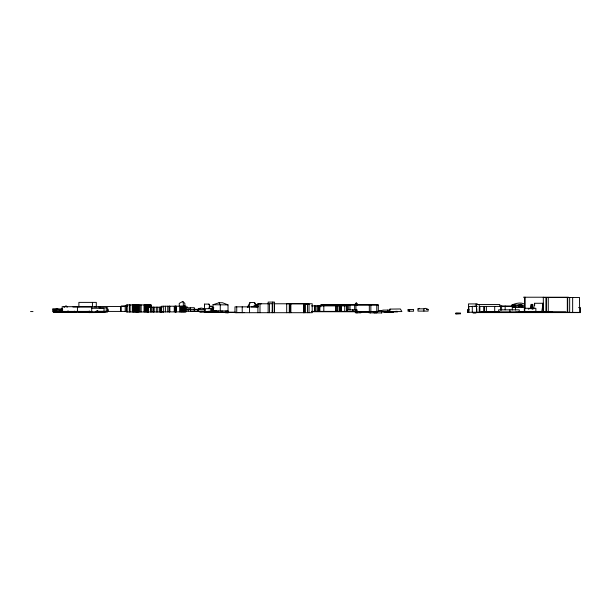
<?xml version="1.0" encoding="UTF-8"?>
<svg xmlns="http://www.w3.org/2000/svg" width="611" height="611" viewBox="0 0 611 611"><rect width="100%" height="100%" fill="white"/><g stroke="black" fill="none" stroke-linecap="round" stroke-linejoin="round"><path stroke-width="0.92" d="M309.036 312.702L309.036 304.186L304.981 304.438L304.981 312.702L305.004 303.759M204.509 308.486L204.479 304.11L208.909 304.102L209.626 305.683L209.626 308.486M58.519 309.571L57.113 309.296M390.009 309.105L388.581 311.564L401.87 311.564L400.365 308.975L390.009 309.105L389.917 311.564M212.628 310.594L212.628 310.189L210.91 310.197M256.078 306.027L256.337 304.423L257.995 304.423M533.64 308.914L534.579 303.277L543.072 303.277L543.187 311.434L524.33 311.45L524.33 308.288L535.862 308.288L535.862 311.45M543.072 303.277L541.82 311.434M530.394 308.738L531.211 304.286L531.211 307.845M531.845 308.738L532.662 304.278L532.662 308.738M62.146 309.823L62.314 309.494M248.845 307.409L249.998 302.544L254.588 302.544L256.368 305.783M256.078 307.302L256.971 304.95L258.239 305.225M61.467 310.724L61.658 310.266L61.665 312.145L71.502 312.091M247.333 307.409L249.998 302.544M355.64 305.561L355.64 303.774L356.328 303.048L357.015 303.774L357.015 305.561M355.304 305.561L355.304 303.774L356.328 303.048M213.315 310.304L211.536 310.273L213.392 310.464M511.926 306.837L511.926 305.026C515.631 303.255 520.213 302.216 524.192 303.85M513.301 306.844L513.301 305.034L519.045 305.004L519.992 304.347L521.282 304.347L522 306.279L520.702 306.279L519.992 304.347M184.873 306.111L184.873 303.384L182.758 301.452L179.26 303.384L179.26 306.111M417.993 308.838L423.912 308.838L425.539 308.334L428.105 309.387L428.105 311.098L417.993 311.098L417.993 308.838L419.62 308.334M66.103 306.103L64.056 307.02L66.103 306.103L67.279 306.959M186.279 307.516L187.493 306.974M82.554 312.511L84.196 311.809M55.532 309.342L56.945 308.868L58.702 309.38M186.37 309.342L189.494 308.876L190.556 309.433M212.995 304.744L219.051 302.735L222.503 302.735L228.018 304.889L228.018 310.938L212.995 310.938L212.995 304.744L228.018 304.889M60.245 309.571L62.23 308.929M72.923 311.763L74.618 311.236M61.031 309.403L62.353 309.006L53.317 309.372L53.317 311.152L61.054 311.152L61.054 309.372M528.217 308.914L530.432 308.272L532.502 308.929M528.546 308.914L530.753 308.272L532.83 308.929M408.049 309.746L413.571 309.41L413.571 311.22L408.049 311.22L408.049 309.746L409.744 309.746M257.911 312.702L257.911 303.751L261.508 303.774M61.413 309.479L62.696 309.212M261.508 303.446L257.911 303.751M61.329 309.479L62.643 309.212M198.292 311.48L198.292 308.647L201.218 308.051L204.364 308.7L211.513 308.7L211.513 311.48L196.291 311.419L198.796 311.259M304.981 304.438L309.036 304.186M320.836 306.875L320.836 304.973L321.959 304.874L376.781 304.797L378.308 304.981L378.308 311.625L311.854 311.579M121.085 311.419L121.085 306.241L126.935 305.943M455.905 313.779L455.814 313.206C470.271 313.458 446.114 313.978 460.45 313.764M200.988 311.411L202.417 311.32M209.481 306.226L211.627 306.386L209.199 306.386M374.207 311.801L374.276 312.824L374.207 311.801L375.322 311.755L375.322 312.824M185.675 307.784L194.321 307.692L194.321 311.144M211.62 310.281L211.658 310.182M212.063 312.313L212.063 309.281L212.414 312.313M212.895 309.281L212.063 309.281M227.85 311.19L228.338 311.19L228.338 312.794L225.574 312.794L225.574 311.19L227.85 311.19L227.85 312.794M460.45 313.191L455.814 313.206M212.483 310.648L216.63 310.884L216.63 312.168L199.889 312.137M523.428 297.221L568.49 297.229M543.324 297.488L579.518 297.488L579.64 312.588M272.75 303.713L269.443 303.713L269.443 312.702M268.977 303.774L259.988 303.774L259.988 312.702M273.904 303.774L303.995 303.789L303.995 312.702L303.995 303.759M356.106 303.033L357.015 303.774M477.405 303.919L468.446 303.919L468.446 312.259M320.836 304.973L378.308 304.981M256.796 305.347L254.123 305.347L254.123 306.859M311.503 305.89L347.438 305.89L347.438 311.389L311.503 311.389M524.36 306.027L500.455 306.05L500.455 310.205M121.085 306.241L127.187 306.241M476.84 306.31L472.288 306.31L472.295 312.282M499.577 306.31L502.418 306.31M474.388 306.317L477.229 306.317M516.043 306.401L479.864 306.401L479.864 312.611M97.943 306.516L121.658 306.516M472.662 306.439L468.836 306.447L468.836 312.282M251.274 306.905L258.407 306.63M94.002 306.73L96.003 306.73M258.193 306.867L234.983 306.837L234.983 312.702L312.206 312.702L312.206 303.759L286.696 303.667L286.696 312.702M72.923 306.966L99.837 306.966L99.837 308.272M148.381 307.188L162.274 307.188M523.696 307.47L512.293 307.47L512.293 310.006M578.579 307.593L580.45 307.593L580.45 312.588L476.534 312.588M99.005 307.768L107.666 307.768L107.666 311.327M91.566 308.272L104.076 308.272L103.962 312.473M198.292 308.647L200.637 308.647M185.675 309.433L205.273 309.372L205.273 311.198L185.675 311.144M426.409 309.387L428.105 309.387M347.392 309.876L357.038 309.876M469.355 309.853L467.552 309.853L467.552 312.259L480.093 312.229M389.558 310.09L382.753 310.09L382.753 311.793L397.417 311.793L397.417 311.381L395.653 311.327L395.653 311.793M61.047 310.243L61.826 310.243M210.856 310.319L213.621 310.319M378.163 310.839L381.692 310.839L381.799 312.924L369.036 312.824M378.255 311.114L381.799 311.114M95.843 311.327L108.2 311.327L108.2 309.594L107.666 309.51M190.128 311.327L201.577 311.641L193.061 311.366M91.719 311.404L62.146 311.404L62.146 306.691L91.719 306.691L91.719 311.763M97.943 311.419L127.187 311.419M393.637 311.473L395.195 311.473L393.637 311.793M30.55 311.564L32.994 311.579M58.343 311.641L52.752 311.641L52.997 308.975M179.26 311.564L184.873 311.564M67.622 311.763L104.076 311.763M311.793 311.686L376.781 311.679M498.691 311.686L494.039 311.847M518.907 311.694L524.36 311.694M53.233 311.885L61.658 311.885M63.277 311.885L67.195 311.793M97.768 311.87L99.333 311.893M161.625 311.893L186.08 311.893L186.08 306.218L161.625 306.218L161.625 311.992M56.999 311.923L88.732 311.946M96.454 311.977L105.26 312.015M163.695 311.992L126.332 311.969L126.332 304.912L151.398 304.912L151.322 307.562M565.755 312.007L480.811 311.786L499.24 311.908L499.24 312.611M54.242 312.137L56.22 312.137M58.923 312.16L61.276 312.16L61.276 310.105M71.762 312.106L76.642 312.106M77.849 312.061L88.931 312.091M96.454 312.061L107.421 312.16M519.22 312.061L552.65 312.061M60.542 312.259L53.898 312.252L53.898 311.518L56.487 311.518L56.487 312.252M60.794 312.244L72.549 312.198M84.043 312.168L88.656 312.229M98.127 312.175L101.143 312.175M204.456 312.221L235.686 312.259M359.688 312.259L369.609 312.259M515.524 312.229L568.49 312.244M62.666 312.358L68.088 312.358L68.088 311.03M84.547 312.305L88.19 312.305M94.002 312.404L96.003 312.404M207.137 312.32L235.686 312.381M480.231 312.412L476.488 312.412L476.488 304.515L499.836 304.515L499.836 306.271M543.324 312.389L579.518 312.389M69.035 312.504L70.792 312.504M78.88 312.511L96.798 312.534L96.645 311.488M97.531 312.488L97.531 311.052M99.058 312.473L104.046 312.473M523.428 312.427L549.251 312.427M88.862 312.603L97.355 312.549L97.355 311.144M236.327 312.565L244.576 312.565M356.251 312.817L360.887 312.817M473.09 313.061L475.938 313.061M511.926 305.026L513.301 305.034M384.831 311.335L388.153 312.145L393.11 312.259L383.784 312.259L383.784 311.305M211.185 309.907L211.62 309.914L210.856 309.708M58.251 309.303L52.752 308.967M193.916 309.258L197.338 309.471M344.703 304.866L346.231 304.981M354.655 304.881L355.946 304.988L355.946 310.006M328.817 304.881L330.108 304.988M212.101 307.684L213.789 307.875M212.101 307.829L213.789 308.036M208.359 308.051L211.513 308.7M87.045 311.381L88.809 311.763M390.605 311.549L393.11 312.175M98.142 311.228L99.837 311.763M212.895 309.655L212.773 306.936L212.773 309.632M212.895 306.982L211.093 306.157M512.499 304.614L513.049 305.004M65.95 306.103L67.126 306.959M219.051 302.735L220.266 304.889L220.266 310.938M208.909 304.102L209.581 305.683L209.581 308.486M272.185 310.907L272.75 312.702L272.75 302.086M534.579 303.277L534.694 305.37M182.758 301.452L183.315 303.384L183.376 311.893M254.588 302.544L254.97 304.163M204.479 304.11L204.509 305.683M274.431 303.782L274.476 312.702L274.476 302.086L268.145 302.086L268.145 312.702M572.652 297.488L572.652 312.389M569.658 297.488L569.658 312.389M567.695 297.488L567.695 312.389M567.329 297.488L567.329 312.389M548.266 297.488L548.266 312.389M546.379 297.488L546.379 312.389M546.013 297.488L546.013 312.389M543.324 297.221L543.324 312.427M525.162 297.221L525.162 308.624M524.75 308.288L524.75 311.45M524.505 297.221L524.505 312.427M522.879 306.837L522.879 305.019L521.741 305.019L521.741 306.829M519.251 311.954L519.251 309.83L498.66 309.83L498.66 311.954M519.045 305.004L519.045 306.821M518.311 305.004L518.311 306.821M515.463 305.049L515.463 306.852M515.447 307.47L515.447 310.006M514.08 305.042L514.08 306.844M509.887 309.83L509.887 311.954M505.167 306.027L505.167 309.83M501.608 306.027L501.608 310.205M498.92 311.908L498.92 312.611M497.667 311.908L497.667 312.611M497.346 311.908L497.346 312.611M494.704 306.401L494.704 312.611M486.379 306.401L486.379 312.611M484.554 306.401L484.554 312.611M483.698 306.401L483.698 312.611M479.261 304.515L479.261 312.412M476.817 308.7L476.817 312.229M476.084 303.919L476.084 306.699M467.659 309.853L467.659 312.259M460.358 313.199L460.358 313.771M423.912 308.838L423.912 311.098M409.339 309.41L409.339 311.22M397.112 311.381L397.112 311.793M396.913 311.327L396.913 311.793M387.534 310.09L387.534 311.793M381.692 310.839L381.692 312.924M376.781 304.797L376.773 312.847M376.712 311.32L376.712 312.847M375.46 311.327L375.46 312.824M374.001 311.381L374.047 312.824M370.854 304.797L370.854 311.679M370.373 311.511L370.373 312.824M370.304 311.35L370.304 312.824M369.327 304.927L369.327 311.679M357.275 311.205L357.275 312.817M357.015 310.907L357.015 312.695L355.304 312.695L355.304 310.907M356.74 303.774L356.74 305.561M356.748 309.876L356.74 312.695M355.64 310.907L355.64 312.695M354.655 304.805L354.655 309.976M352.959 309.876L352.959 311.579M352.677 309.876L352.677 311.579M350.034 309.96L350.034 304.805L348.705 304.973L348.705 309.731M346.468 305.828L346.468 311.343M344.741 305.828L344.741 311.343M341.427 305.828L341.427 311.343M340.862 305.828L340.862 311.343M339.892 305.828L339.892 311.343M339.09 305.828L339.09 311.343M337.478 305.828L337.478 311.343M336.172 305.828L336.172 311.343M335.806 305.828L335.806 311.343M323.815 305.828L323.815 311.343M319.866 305.828L319.866 311.343M319.347 305.828L319.347 311.343M318.499 305.828L318.499 311.343M317.628 305.828L317.628 311.343M316.024 305.828L316.024 311.343M314.879 305.828L314.879 311.343M314.627 305.828L314.627 311.343M307.532 304.438L307.532 312.702M303.499 303.789L303.499 312.702M291.371 303.667L289.729 303.759L289.729 312.702L289.782 303.667M290.867 303.789L290.867 312.702M289.286 303.667L289.286 312.702M272.239 303.713L272.239 312.702M249.509 306.837L249.509 312.702M242.216 306.837L242.216 312.702M236.732 306.837L236.732 312.702M222.045 310.839L222.045 312.313M218.18 312.381L218.119 310.839M215.179 310.884L215.179 312.168M213.392 308.074L213.392 309.319M212.345 309.319L212.345 312.313M204.364 308.7L204.364 311.48M198.063 309.372L198.063 311.198M194.634 309.372L194.634 311.198M190.556 307.784L190.556 311.144M188.157 309.342L188.157 311.198M185.507 306.218L185.507 311.893M184.912 306.218L184.912 311.893M184.514 306.218L184.514 311.893M183.751 306.218L183.751 311.893M182.605 306.218L182.605 311.893M182.154 306.218L182.154 311.893M181.406 306.218L181.406 311.893M181.123 306.218L181.123 311.893M180.382 306.218L180.382 311.893M179.726 306.218L179.726 311.893M176.442 306.218L176.442 311.893M175.983 306.218L175.983 311.893M175.8 306.218L175.8 311.893M175.601 306.218L175.601 311.893M175.395 306.218L175.395 311.893M175.212 306.218L175.212 311.893M174.28 306.218L174.28 311.893M169.766 306.218L169.766 311.893M169.614 306.218L169.614 311.893M169.071 306.218L169.071 311.893M167.758 306.218L167.758 311.893M165.573 306.218L165.573 311.893M163.664 306.218L163.664 311.893M160.907 307.188L160.907 311.992M160.609 307.188L160.609 311.992M160.166 307.188L160.166 311.992M159.883 307.188L159.883 311.992M157.753 307.188L157.753 311.992M156.332 307.188L156.332 311.992M154.003 307.188L154.003 311.992M153.743 307.188L153.743 311.992M152.91 307.188L152.91 311.992M151.093 307.188L151.138 311.992M150.833 307.188L150.833 311.992M150.688 304.912L150.688 307.562M149.947 304.912L149.947 307.562M149.871 304.912L149.871 307.562M149.252 304.912L149.153 307.562M148.549 304.912L148.626 311.992M148.435 304.912L148.381 311.992M147.847 304.912L147.847 311.969M147.725 304.912L147.725 311.969M147.007 304.912L147.098 311.969M146.449 304.912L146.449 311.969M145.624 304.912L145.678 311.969M144.838 304.912L144.838 311.969M144.036 304.912L144.036 311.969M141.133 304.912L141.133 311.969M139.988 304.912L139.988 311.969M139.01 304.912L139.01 311.969M138.361 304.912L138.361 311.969M138.002 304.912L138.002 311.969M137.696 304.912L137.696 311.969M137.376 304.912L137.376 311.969M136.971 304.912L136.971 311.969M136.65 304.912L136.65 311.969M136.291 304.912L136.291 311.969M135.97 304.912L135.97 311.969M135.573 304.912L135.573 311.969M134.81 304.912L134.81 311.969M134.168 304.912L134.168 311.969M133.381 304.912L133.381 311.969M133.122 304.912L133.122 311.969M132.327 304.912L132.327 311.969M130.097 304.912L130.097 311.969M129.311 304.912L129.311 311.969M127.21 304.912L127.225 311.969M125.202 305.943L125.202 311.419M120.695 306.516L120.695 311.419M106.261 307.768L106.261 311.327M97.241 310.946L97.241 312.603M97.126 310.938L97.126 312.603M96.599 311.06L96.645 312.534M96.294 306.982L96.294 302.384L78.88 302.384L78.88 306.982M92.429 302.384L92.429 306.623M89.237 310.9L89.237 312.618M77.437 306.691L77.437 311.404M74.748 312.015L74.748 311.312L74.29 312.015M67.951 311.03L67.951 312.358M62.818 311.068L62.818 312.358M61.543 310.273L61.543 311.885M60.886 309.372L60.886 311.152M60.038 309.303L60.038 310.9M56.395 311.518L56.395 312.252M56.166 309.303L56.166 310.9M54.578 309.303L54.578 310.9M54.051 311.518L54.051 312.252M53.539 309.372L53.539 311.152M306.485 304.194L306.447 303.759L306.485 304.194M60.176 309.303L54.509 309.303L54.509 310.9L60.176 310.9L60.176 309.303M62.475 310.93L62.33 309.265L62.475 310.93M209.94 311.327L203.662 311.625L209.94 311.327"/></g></svg>
